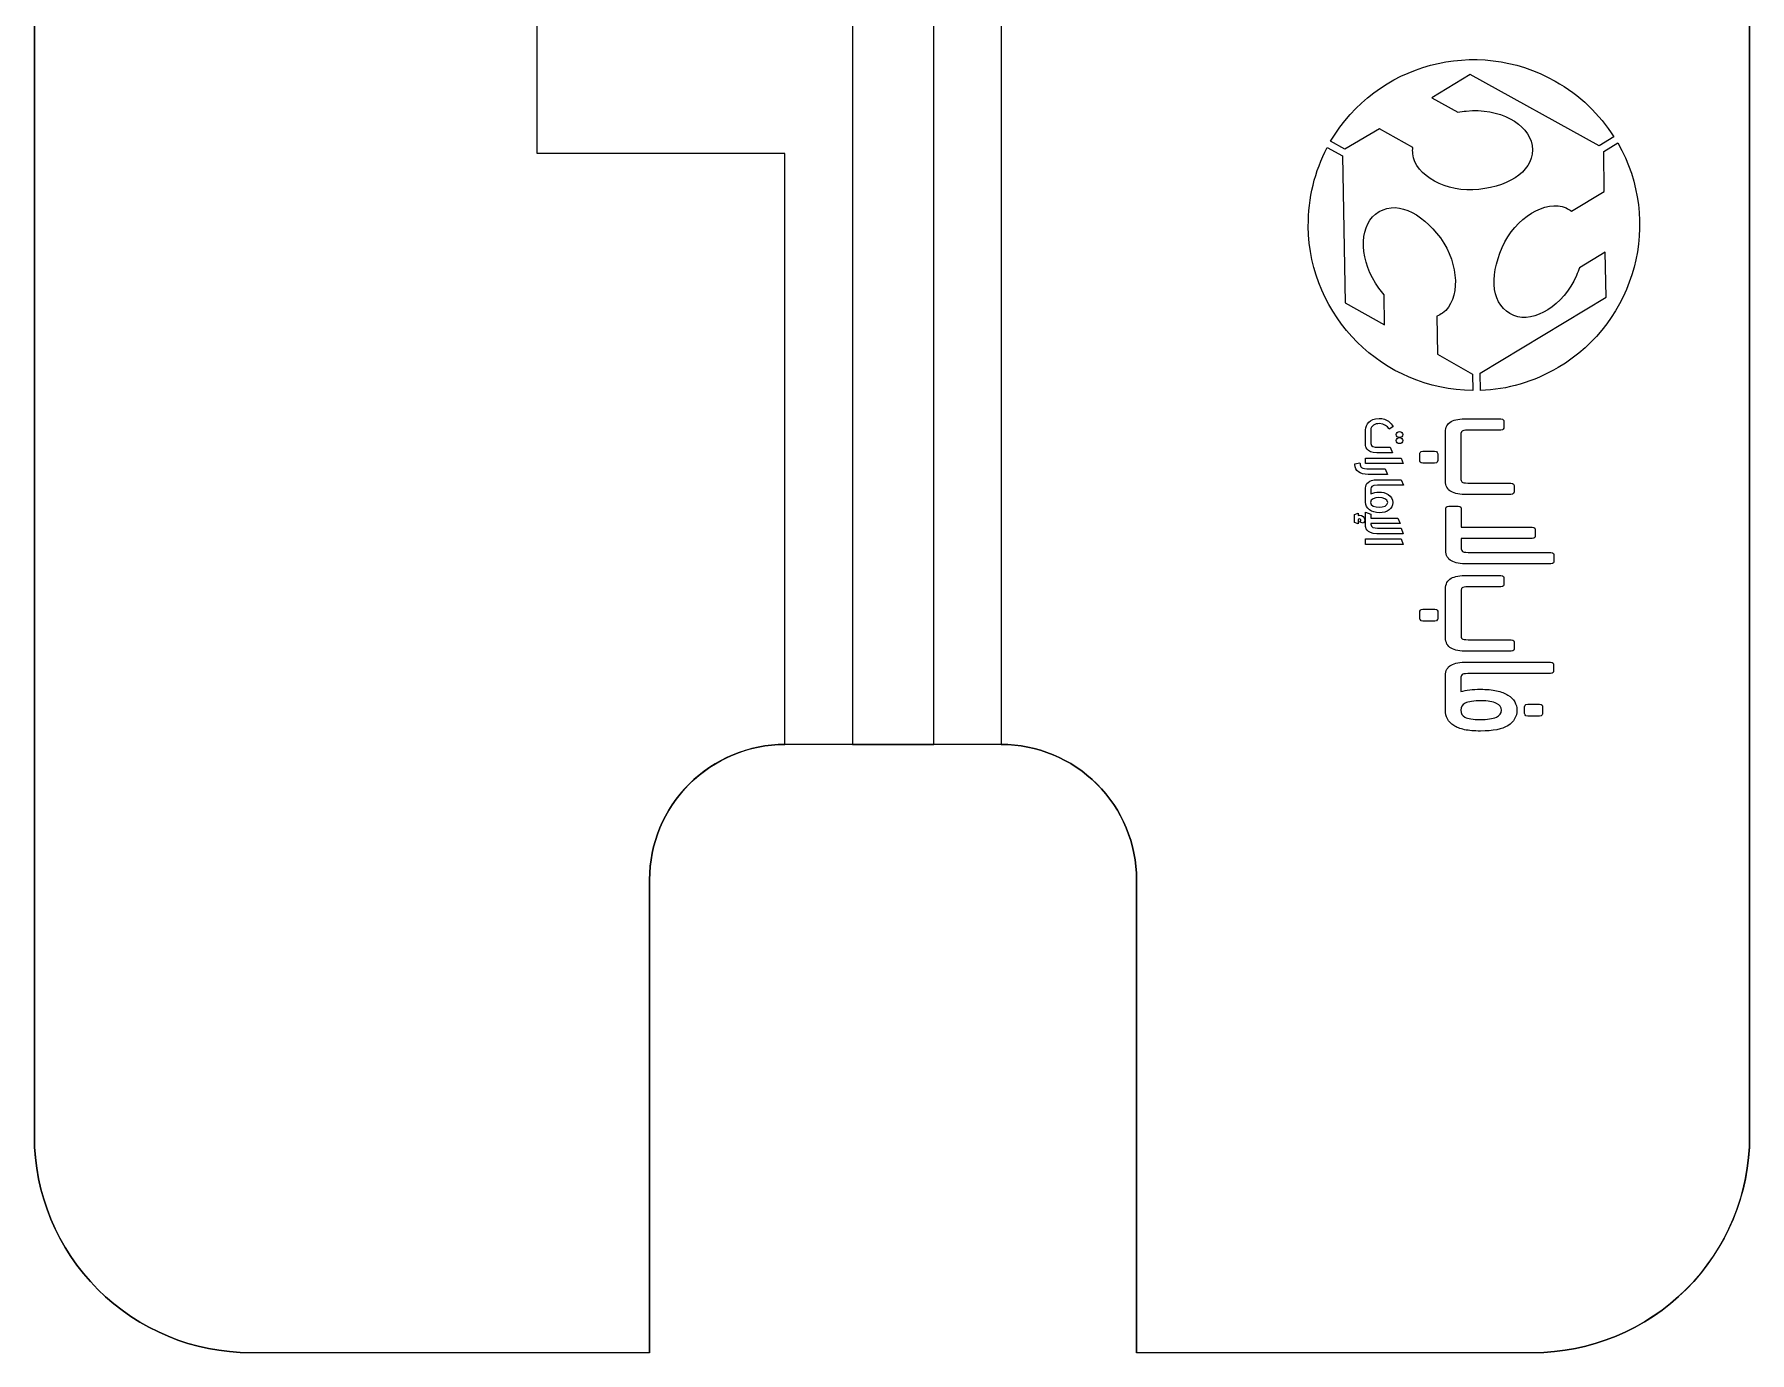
# Model space of a CAD drawing. Header units: millimetres. Extents: x -142 to 112, y -67 to 203.
# Drawn here: x 74.07 to 112.11, y 84.69 to 113.93 of the extents above; entities that cross this region are included whole.
import ezdxf

# ---------------------------------------------------------------- set-up
doc = ezdxf.new("R2010")
doc.units = ezdxf.units.MM
doc.header["$MEASUREMENT"] = 0
doc.layers.add('Layer 1', color=7, linetype='Continuous')

msp = doc.modelspace()

# ---------------------------------------------------------------- linework, layer by layer
at = {"layer": 'Layer 1', "lineweight": 9}
for points, knots in [([(107.3079, 202.2035), (107.3079, 202.2035), (78.8701, 202.2035), (78.8701, 202.2035), (78.8701, 202.2035), (77.5963, 202.2027), (76.3749, 201.6959), (75.4748, 200.7946), (75.4748, 200.7946), (74.5746, 199.8932), (74.0693, 198.6773), (74.0701, 197.4035), (74.0701, 197.4035), (74.0701, 197.4035), (74.0701, 89.4865), (74.0701, 89.4865), (74.0701, 89.4865), (74.0709, 88.2127), (74.5777, 86.9913), (75.4791, 86.0911), (75.4791, 86.0911), (76.3804, 85.191), (77.5963, 84.6857), (78.8701, 84.6865), (78.8701, 84.6865), (78.8701, 84.6865), (87.7129, 84.6865), (87.7129, 84.6865), (87.7129, 84.6865), (87.7129, 84.6865), (87.7129, 95.1789), (87.7129, 95.1789), (87.7129, 95.1789), (87.7124, 95.974), (88.0278, 96.7368), (88.5897, 97.2994), (88.5897, 97.2994), (89.1516, 97.862), (89.9177, 98.1784), (90.7129, 98.1789), (90.7129, 98.1789), (90.7129, 98.1789), (95.5129, 98.1789), (95.5129, 98.1789), (95.5129, 98.1789), (96.308, 98.1794), (97.0708, 97.864), (97.6334, 97.3021), (97.6334, 97.3021), (98.196, 96.7402), (98.5124, 95.974), (98.5129, 95.1789), (98.5129, 95.1789), (98.5129, 95.1789), (98.5129, 84.6865), (98.5129, 84.6865), (98.5129, 84.6865), (98.5129, 84.6865), (107.3079, 84.6865), (107.3079, 84.6865), (107.3079, 84.6865), (108.5818, 84.6873), (109.8031, 85.1941), (110.7033, 86.0954), (110.7033, 86.0954), (111.6035, 86.9967), (112.1087, 88.2127), (112.1079, 89.4865), (112.1079, 89.4865), (112.1079, 89.4865), (112.1079, 197.4035), (112.1079, 197.4035), (112.1079, 197.4035), (112.1071, 198.6773), (111.6003, 199.8987), (110.699, 200.7989), (110.699, 200.7989), (109.7977, 201.699), (108.5818, 202.2043), (107.3079, 202.2035)], [0, 0, 0, 0, 0.047619, 0.047619, 0.047619, 0.047619, 0.0952381, 0.0952381, 0.0952381, 0.0952381, 0.1428571, 0.1428571, 0.1428571, 0.1428571, 0.1904762, 0.1904762, 0.1904762, 0.1904762, 0.2380952, 0.2380952, 0.2380952, 0.2380952, 0.2857143, 0.2857143, 0.2857143, 0.2857143, 0.3333333, 0.3333333, 0.3333333, 0.3333333, 0.3809524, 0.3809524, 0.3809524, 0.3809524, 0.4285714, 0.4285714, 0.4285714, 0.4285714, 0.4761905, 0.4761905, 0.4761905, 0.4761905, 0.5238095, 0.5238095, 0.5238095, 0.5238095, 0.5714286, 0.5714286, 0.5714286, 0.5714286, 0.6190476, 0.6190476, 0.6190476, 0.6190476, 0.6666667, 0.6666667, 0.6666667, 0.6666667, 0.7142857, 0.7142857, 0.7142857, 0.7142857, 0.7619048, 0.7619048, 0.7619048, 0.7619048, 0.8095238, 0.8095238, 0.8095238, 0.8095238, 0.8571429, 0.8571429, 0.8571429, 0.8571429, 0.9047619, 0.9047619, 0.9047619, 0.9047619, 1, 1, 1, 1]), ([(88.1134, 141.2987), (88.1134, 141.2987), (90.2841, 143.4694), (90.2841, 143.4694), (90.2841, 143.4694), (90.2841, 143.4694), (90.2841, 144.2787), (90.2841, 144.2787), (90.2841, 144.2787), (90.2841, 144.2787), (87.3941, 144.2787), (87.3941, 144.2787), (87.3941, 144.2787), (87.3941, 144.2787), (87.3941, 143.4694), (87.3941, 143.4694), (87.3941, 143.4694), (87.3941, 143.4694), (85.2234, 141.2987), (85.2234, 141.2987), (85.2234, 141.2987), (85.2234, 141.2987), (85.2234, 111.2894), (85.2234, 111.2894), (85.2234, 111.2894), (85.2234, 111.2894), (90.7134, 111.2894), (90.7134, 111.2894), (90.7134, 111.2894), (90.7134, 111.2894), (90.7134, 98.1794), (90.7134, 98.1794), (90.7134, 98.1794), (89.9172, 98.1789), (89.1539, 97.8621), (88.5913, 97.2988), (88.5913, 97.2988), (88.0287, 96.7355), (87.7129, 95.9755), (87.7134, 95.1794), (87.7134, 95.1794), (87.7134, 95.1794), (87.7134, 84.687), (87.7134, 84.687), (87.7134, 84.687), (87.7134, 84.687), (78.8706, 84.687), (78.8706, 84.687), (78.8706, 84.687), (77.5984, 84.6862), (76.378, 85.1908), (75.4778, 86.0899), (75.4778, 86.0899), (74.5776, 86.9889), (74.0714, 88.2148), (74.0706, 89.487), (74.0706, 89.487), (74.0706, 89.487), (74.0706, 197.404), (74.0706, 197.404), (74.0706, 197.404), (74.0698, 198.6762), (74.5744, 199.8967), (75.4735, 200.7968), (75.4735, 200.7968), (76.3725, 201.697), (77.5984, 202.2032), (78.8706, 202.204), (78.8706, 202.204), (78.8706, 202.204), (107.3084, 202.204), (107.3084, 202.204), (107.3084, 202.204), (108.5806, 202.2048), (109.8011, 201.7002), (110.7013, 200.8011), (110.7013, 200.8011), (111.6014, 199.9021), (112.1076, 198.6762), (112.1084, 197.404), (112.1084, 197.404), (112.1084, 197.404), (112.1084, 89.487), (112.1084, 89.487), (112.1084, 89.487), (112.1092, 88.2148), (111.6046, 86.9943), (110.7056, 86.0942), (110.7056, 86.0942), (109.8065, 85.194), (108.5806, 84.6878), (107.3084, 84.687), (107.3084, 84.687), (107.3084, 84.687), (98.5134, 84.687), (98.5134, 84.687), (98.5134, 84.687), (98.5134, 84.687), (98.5134, 95.1794), (98.5134, 95.1794), (98.5134, 95.1794), (98.5129, 95.9755), (98.1961, 96.7389), (97.6328, 97.3015), (97.6328, 97.3015), (97.0695, 97.8641), (96.3095, 98.1799), (95.5134, 98.1794), (95.5134, 98.1794), (95.5134, 98.1794), (95.5134, 119.1068), (95.5134, 119.1068), (95.5134, 119.1068), (95.5134, 119.1068), (96.5848, 121.4794), (96.5848, 121.4794), (96.5848, 121.4794), (96.5848, 121.4794), (96.5848, 125.7143), (96.5848, 125.7143), (96.5848, 125.7143), (96.5848, 125.7143), (96.9107, 125.7143), (96.9107, 125.7143), (96.9107, 125.7143), (96.9107, 125.7143), (102.7742, 125.7145), (102.7742, 125.7145), (102.7742, 125.7145), (102.7742, 125.7145), (102.7374, 137.5542), (102.7374, 137.5542), (102.7374, 137.5542), (102.7374, 137.5542), (102.7374, 144.3012), (102.7374, 144.3012), (102.7374, 144.3012), (102.7374, 144.3012), (96.437, 144.2787), (96.437, 144.2787), (96.437, 144.2787), (96.437, 144.2787), (96.4833, 137.5524), (96.4833, 137.5524), (96.4833, 137.5524), (96.4833, 137.5524), (90.9742, 137.5145), (90.9742, 137.5145), (90.9742, 137.5145), (90.9742, 137.5145), (90.9742, 125.7145), (90.9742, 125.7145), (90.9742, 125.7145), (90.9742, 125.7145), (90.9107, 118.9673), (90.9107, 118.9673), (90.9107, 118.9673), (90.9107, 118.9673), (94.0134, 118.9673), (94.0134, 118.9673), (94.0134, 118.9673), (94.0134, 118.9673), (94.0134, 98.1794), (94.0134, 98.1794), (94.0134, 98.1794), (94.0134, 98.1794), (92.2134, 98.1794), (92.2134, 98.1794), (92.2134, 98.1794), (92.2134, 98.1794), (92.2134, 114.1794), (92.2134, 114.1794), (92.2134, 114.1794), (92.2134, 114.1794), (88.1134, 114.1794), (88.1134, 114.1794), (88.1134, 114.1794), (88.1134, 114.1794), (88.1134, 141.2987), (88.1134, 141.2987)], [0, 0, 0, 0, 0.0217391, 0.0217391, 0.0217391, 0.0217391, 0.0434783, 0.0434783, 0.0434783, 0.0434783, 0.0652174, 0.0652174, 0.0652174, 0.0652174, 0.0869565, 0.0869565, 0.0869565, 0.0869565, 0.1086957, 0.1086957, 0.1086957, 0.1086957, 0.1304348, 0.1304348, 0.1304348, 0.1304348, 0.1521739, 0.1521739, 0.1521739, 0.1521739, 0.173913, 0.173913, 0.173913, 0.173913, 0.1956522, 0.1956522, 0.1956522, 0.1956522, 0.2173913, 0.2173913, 0.2173913, 0.2173913, 0.2391304, 0.2391304, 0.2391304, 0.2391304, 0.2608696, 0.2608696, 0.2608696, 0.2608696, 0.2826087, 0.2826087, 0.2826087, 0.2826087, 0.3043478, 0.3043478, 0.3043478, 0.3043478, 0.326087, 0.326087, 0.326087, 0.326087, 0.3478261, 0.3478261, 0.3478261, 0.3478261, 0.3695652, 0.3695652, 0.3695652, 0.3695652, 0.3913043, 0.3913043, 0.3913043, 0.3913043, 0.4130435, 0.4130435, 0.4130435, 0.4130435, 0.4347826, 0.4347826, 0.4347826, 0.4347826, 0.4565217, 0.4565217, 0.4565217, 0.4565217, 0.4782609, 0.4782609, 0.4782609, 0.4782609, 0.5, 0.5, 0.5, 0.5, 0.5217391, 0.5217391, 0.5217391, 0.5217391, 0.5434783, 0.5434783, 0.5434783, 0.5434783, 0.5652174, 0.5652174, 0.5652174, 0.5652174, 0.5869565, 0.5869565, 0.5869565, 0.5869565, 0.6086957, 0.6086957, 0.6086957, 0.6086957, 0.6304348, 0.6304348, 0.6304348, 0.6304348, 0.6521739, 0.6521739, 0.6521739, 0.6521739, 0.673913, 0.673913, 0.673913, 0.673913, 0.6956522, 0.6956522, 0.6956522, 0.6956522, 0.7173913, 0.7173913, 0.7173913, 0.7173913, 0.7391304, 0.7391304, 0.7391304, 0.7391304, 0.7608696, 0.7608696, 0.7608696, 0.7608696, 0.7826087, 0.7826087, 0.7826087, 0.7826087, 0.8043478, 0.8043478, 0.8043478, 0.8043478, 0.826087, 0.826087, 0.826087, 0.826087, 0.8478261, 0.8478261, 0.8478261, 0.8478261, 0.8695652, 0.8695652, 0.8695652, 0.8695652, 0.8913043, 0.8913043, 0.8913043, 0.8913043, 0.9130435, 0.9130435, 0.9130435, 0.9130435, 0.9347826, 0.9347826, 0.9347826, 0.9347826, 0.9565217, 0.9565217, 0.9565217, 0.9565217, 1, 1, 1, 1]), ([(102.8148, 111.5608), (102.8148, 111.5608), (103.1338, 111.3836), (103.1338, 111.3836), (103.1338, 111.3836), (103.1338, 111.3836), (103.9011, 111.8354), (103.9011, 111.8354), (103.9011, 111.8354), (103.9011, 111.8354), (104.6395, 111.4253), (104.6395, 111.4253), (104.6395, 111.4253), (104.6336, 111.3788), (104.633, 111.3311), (104.6383, 111.2825), (104.6383, 111.2825), (104.6908, 110.798), (105.3838, 110.4133), (106.1039, 110.4914), (106.1039, 110.4914), (106.824, 110.5695), (107.3604, 110.9354), (107.2823, 111.4701), (107.2823, 111.4701), (107.2119, 111.9524), (106.5447, 112.3083), (105.8245, 112.2302), (105.8245, 112.2302), (105.7605, 112.2233), (105.698, 112.2138), (105.6374, 112.2022), (105.6374, 112.2022), (105.6374, 112.2022), (105.0581, 112.5239), (105.0581, 112.5239), (105.0581, 112.5239), (105.0581, 112.5239), (105.9136, 113.0414), (105.9136, 113.0414), (105.9136, 113.0414), (105.9136, 113.0414), (108.7683, 111.4559), (108.7683, 111.4559), (108.7683, 111.4559), (108.7683, 111.4559), (109.096, 111.6578), (109.096, 111.6578), (109.096, 111.6578), (108.7816, 112.1564), (108.3426, 112.5866), (107.7932, 112.8967), (107.7932, 112.8967), (106.0435, 113.8841), (103.8302, 113.2844), (102.8148, 111.5608)], [0, 0, 0, 0, 0.0666667, 0.0666667, 0.0666667, 0.0666667, 0.1333333, 0.1333333, 0.1333333, 0.1333333, 0.2, 0.2, 0.2, 0.2, 0.2666667, 0.2666667, 0.2666667, 0.2666667, 0.3333333, 0.3333333, 0.3333333, 0.3333333, 0.4, 0.4, 0.4, 0.4, 0.4666667, 0.4666667, 0.4666667, 0.4666667, 0.5333333, 0.5333333, 0.5333333, 0.5333333, 0.6, 0.6, 0.6, 0.6, 0.6666667, 0.6666667, 0.6666667, 0.6666667, 0.7333333, 0.7333333, 0.7333333, 0.7333333, 0.8, 0.8, 0.8, 0.8, 0.8666667, 0.8666667, 0.8666667, 0.8666667, 1, 1, 1, 1]), ([(109.1873, 111.5229), (109.1873, 111.5229), (108.8747, 111.3346), (108.8747, 111.3346), (108.8747, 111.3346), (108.8747, 111.3346), (108.8839, 110.4442), (108.8839, 110.4442), (108.8839, 110.4442), (108.8839, 110.4442), (108.1603, 110.0085), (108.1603, 110.0085), (108.1603, 110.0085), (108.1229, 110.0368), (108.0819, 110.061), (108.0371, 110.0807), (108.0371, 110.0807), (107.5909, 110.2767), (106.912, 109.8677), (106.6208, 109.2044), (106.6208, 109.2044), (106.3296, 108.5412), (106.3794, 107.8939), (106.8819, 107.695), (106.8819, 107.695), (107.3351, 107.5157), (107.9762, 107.9167), (108.2675, 108.5799), (108.2675, 108.5799), (108.2934, 108.639), (108.3163, 108.6978), (108.3364, 108.7562), (108.3364, 108.7562), (108.3364, 108.7562), (108.9041, 109.098), (108.9041, 109.098), (108.9041, 109.098), (108.9041, 109.098), (108.9263, 108.0984), (108.9263, 108.0984), (108.9263, 108.0984), (108.9263, 108.0984), (106.1289, 106.4138), (106.1289, 106.4138), (106.1289, 106.4138), (106.1289, 106.4138), (106.1406, 106.0291), (106.1406, 106.0291), (106.1406, 106.0291), (106.7296, 106.0532), (107.3213, 106.2193), (107.8639, 106.5411), (107.8639, 106.5411), (109.5921, 107.5657), (110.1754, 109.7834), (109.1873, 111.5229)], [0, 0, 0, 0, 0.0666667, 0.0666667, 0.0666667, 0.0666667, 0.1333333, 0.1333333, 0.1333333, 0.1333333, 0.2, 0.2, 0.2, 0.2, 0.2666667, 0.2666667, 0.2666667, 0.2666667, 0.3333333, 0.3333333, 0.3333333, 0.3333333, 0.4, 0.4, 0.4, 0.4, 0.4666667, 0.4666667, 0.4666667, 0.4666667, 0.5333333, 0.5333333, 0.5333333, 0.5333333, 0.6, 0.6, 0.6, 0.6, 0.6666667, 0.6666667, 0.6666667, 0.6666667, 0.7333333, 0.7333333, 0.7333333, 0.7333333, 0.8, 0.8, 0.8, 0.8, 0.8666667, 0.8666667, 0.8666667, 0.8666667, 1, 1, 1, 1]), ([(105.9711, 106.032), (105.9711, 106.032), (105.9646, 106.3969), (105.9646, 106.3969), (105.9646, 106.3969), (105.9646, 106.3969), (105.1893, 106.8347), (105.1893, 106.8347), (105.1893, 106.8347), (105.1893, 106.8347), (105.1745, 107.6792), (105.1745, 107.6792), (105.1745, 107.6792), (105.2176, 107.6974), (105.2592, 107.7208), (105.2986, 107.7497), (105.2986, 107.7497), (105.6917, 108.0379), (105.6775, 108.8303), (105.2492, 109.4145), (105.2492, 109.4145), (104.8209, 109.9986), (104.2356, 110.2796), (103.8119, 109.9442), (103.8119, 109.9442), (103.4298, 109.6417), (103.4559, 108.8859), (103.8842, 108.3017), (103.8842, 108.3017), (103.9223, 108.2498), (103.9617, 108.2004), (104.0022, 108.1538), (104.0022, 108.1538), (104.0022, 108.1538), (104.0139, 107.4913), (104.0139, 107.4913), (104.0139, 107.4913), (104.0139, 107.4913), (103.1375, 107.9725), (103.1375, 107.9725), (103.1375, 107.9725), (103.1375, 107.9725), (103.0799, 111.2375), (103.0799, 111.2375), (103.0799, 111.2375), (103.0799, 111.2375), (102.741, 111.42), (102.741, 111.42), (102.741, 111.42), (102.4669, 110.8981), (102.3145, 110.3027), (102.3213, 109.6719), (102.3213, 109.6719), (102.343, 107.6629), (103.9706, 106.0476), (105.9711, 106.032)], [0, 0, 0, 0, 0.0666667, 0.0666667, 0.0666667, 0.0666667, 0.1333333, 0.1333333, 0.1333333, 0.1333333, 0.2, 0.2, 0.2, 0.2, 0.2666667, 0.2666667, 0.2666667, 0.2666667, 0.3333333, 0.3333333, 0.3333333, 0.3333333, 0.4, 0.4, 0.4, 0.4, 0.4666667, 0.4666667, 0.4666667, 0.4666667, 0.5333333, 0.5333333, 0.5333333, 0.5333333, 0.6, 0.6, 0.6, 0.6, 0.6666667, 0.6666667, 0.6666667, 0.6666667, 0.7333333, 0.7333333, 0.7333333, 0.7333333, 0.8, 0.8, 0.8, 0.8, 0.8666667, 0.8666667, 0.8666667, 0.8666667, 1, 1, 1, 1]), ([(104.1382, 104.7722), (104.1382, 104.7722), (103.855, 104.7722), (103.855, 104.7722), (103.855, 104.7722), (103.7873, 104.7722), (103.7066, 104.7869), (103.7066, 104.8569), (103.7066, 104.8569), (103.7066, 104.8569), (103.7066, 105.1554), (103.7066, 105.1554), (103.7066, 105.1554), (103.7066, 105.2446), (103.8025, 105.2979), (103.8951, 105.2979), (103.8951, 105.2979), (104.0087, 105.2979), (104.0764, 105.2294), (104.1066, 105.1886), (104.1066, 105.1886), (104.1066, 105.1886), (104.1163, 105.1755), (104.1163, 105.1755), (104.1163, 105.1755), (104.1163, 105.1755), (104.199, 105.2241), (104.199, 105.2241), (104.199, 105.2241), (104.199, 105.2241), (104.1921, 105.239), (104.1921, 105.239), (104.1921, 105.239), (104.162, 105.3036), (104.0654, 105.4131), (103.8939, 105.4131), (103.8939, 105.4131), (103.7763, 105.4131), (103.7051, 105.3678), (103.6661, 105.3299), (103.6661, 105.3299), (103.618, 105.283), (103.5904, 105.2194), (103.5904, 105.1554), (103.5904, 105.1554), (103.5904, 105.1554), (103.5904, 104.8248), (103.5904, 104.8248), (103.5904, 104.8248), (103.5904, 104.7955), (103.6026, 104.6495), (103.8429, 104.6495), (103.8429, 104.6495), (103.8429, 104.6495), (104.1864, 104.6495), (104.1864, 104.6495), (104.1864, 104.6495), (104.1864, 104.6495), (104.1382, 104.7722), (104.1382, 104.7722)], [0, 0, 0, 0, 0.0625, 0.0625, 0.0625, 0.0625, 0.125, 0.125, 0.125, 0.125, 0.1875, 0.1875, 0.1875, 0.1875, 0.25, 0.25, 0.25, 0.25, 0.3125, 0.3125, 0.3125, 0.3125, 0.375, 0.375, 0.375, 0.375, 0.4375, 0.4375, 0.4375, 0.4375, 0.5, 0.5, 0.5, 0.5, 0.5625, 0.5625, 0.5625, 0.5625, 0.625, 0.625, 0.625, 0.625, 0.6875, 0.6875, 0.6875, 0.6875, 0.75, 0.75, 0.75, 0.75, 0.8125, 0.8125, 0.8125, 0.8125, 0.875, 0.875, 0.875, 0.875, 1, 1, 1, 1]), ([(106.883, 103.7793), (106.883, 103.7793), (106.883, 103.9236), (106.883, 103.9236), (106.883, 103.9236), (106.883, 103.9328), (106.8797, 103.979), (106.8145, 103.979), (106.8145, 103.979), (106.8145, 103.979), (105.8615, 103.979), (105.8615, 103.979), (105.8615, 103.979), (105.7812, 103.979), (105.7466, 103.9904), (105.7316, 103.9999), (105.7316, 103.9999), (105.7316, 103.9999), (105.7316, 103.9999), (105.7316, 103.9999), (105.7316, 103.9999), (105.7206, 104.0068), (105.706, 104.0203), (105.706, 104.0566), (105.706, 104.0566), (105.706, 104.0566), (105.706, 105.0758), (105.706, 105.0758), (105.706, 105.0758), (105.706, 105.1101), (105.7206, 105.1233), (105.7316, 105.1303), (105.7316, 105.1303), (105.7465, 105.1398), (105.7812, 105.1511), (105.8615, 105.1511), (105.8615, 105.1511), (105.8615, 105.1511), (106.5869, 105.1511), (106.5869, 105.1511), (106.5869, 105.1511), (106.6521, 105.1511), (106.6554, 105.1973), (106.6554, 105.2066), (106.6554, 105.2066), (106.6554, 105.2066), (106.6554, 105.3509), (106.6554, 105.3509), (106.6554, 105.3509), (106.6554, 105.3602), (106.6521, 105.4063), (106.5869, 105.4063), (106.5869, 105.4063), (106.5869, 105.4063), (105.8437, 105.4063), (105.8437, 105.4063), (105.8437, 105.4063), (105.6824, 105.4063), (105.5661, 105.385), (105.488, 105.3413), (105.488, 105.3413), (105.4049, 105.2946), (105.3628, 105.2167), (105.3628, 105.1096), (105.3628, 105.1096), (105.3628, 105.1096), (105.3628, 104.025), (105.3628, 104.025), (105.3628, 104.025), (105.3628, 103.915), (105.4049, 103.8355), (105.488, 103.7889), (105.488, 103.7889), (105.5661, 103.7451), (105.6824, 103.7238), (105.8437, 103.7238), (105.8437, 103.7238), (105.8437, 103.7238), (106.8145, 103.7238), (106.8145, 103.7238), (106.8145, 103.7238), (106.8797, 103.7238), (106.883, 103.77), (106.883, 103.7793)], [0, 0, 0, 0, 0.0454545, 0.0454545, 0.0454545, 0.0454545, 0.0909091, 0.0909091, 0.0909091, 0.0909091, 0.1363636, 0.1363636, 0.1363636, 0.1363636, 0.1818182, 0.1818182, 0.1818182, 0.1818182, 0.2272727, 0.2272727, 0.2272727, 0.2272727, 0.2727273, 0.2727273, 0.2727273, 0.2727273, 0.3181818, 0.3181818, 0.3181818, 0.3181818, 0.3636364, 0.3636364, 0.3636364, 0.3636364, 0.4090909, 0.4090909, 0.4090909, 0.4090909, 0.4545455, 0.4545455, 0.4545455, 0.4545455, 0.5, 0.5, 0.5, 0.5, 0.5454545, 0.5454545, 0.5454545, 0.5454545, 0.5909091, 0.5909091, 0.5909091, 0.5909091, 0.6363636, 0.6363636, 0.6363636, 0.6363636, 0.6818182, 0.6818182, 0.6818182, 0.6818182, 0.7272727, 0.7272727, 0.7272727, 0.7272727, 0.7727273, 0.7727273, 0.7727273, 0.7727273, 0.8181818, 0.8181818, 0.8181818, 0.8181818, 0.8636364, 0.8636364, 0.8636364, 0.8636364, 0.9090909, 0.9090909, 0.9090909, 0.9090909, 1, 1, 1, 1]), ([(104.2695, 105.0538), (104.2695, 105.0538), (104.2695, 105.0527), (104.2695, 105.0527), (104.2695, 105.0527), (104.2695, 105.015), (104.3011, 104.9876), (104.3447, 104.9876), (104.3447, 104.9876), (104.3868, 104.9876), (104.4186, 105.0156), (104.4186, 105.0527), (104.4186, 105.0527), (104.4186, 105.0892), (104.3854, 105.1189), (104.3447, 105.1189), (104.3447, 105.1189), (104.3025, 105.1189), (104.2695, 105.0903), (104.2695, 105.0538)], [0, 0, 0, 0, 0.1666667, 0.1666667, 0.1666667, 0.1666667, 0.3333333, 0.3333333, 0.3333333, 0.3333333, 0.5, 0.5, 0.5, 0.5, 0.6666667, 0.6666667, 0.6666667, 0.6666667, 1, 1, 1, 1]), ([(104.2695, 104.9211), (104.2695, 104.9211), (104.2695, 104.92), (104.2695, 104.92), (104.2695, 104.92), (104.2695, 104.8817), (104.3011, 104.8538), (104.3447, 104.8538), (104.3447, 104.8538), (104.3868, 104.8538), (104.4186, 104.8818), (104.4186, 104.9189), (104.4186, 104.9189), (104.4186, 104.956), (104.3854, 104.9862), (104.3447, 104.9862), (104.3447, 104.9862), (104.3025, 104.9862), (104.2695, 104.9576), (104.2695, 104.9211)], [0, 0, 0, 0, 0.1666667, 0.1666667, 0.1666667, 0.1666667, 0.3333333, 0.3333333, 0.3333333, 0.3333333, 0.5, 0.5, 0.5, 0.5, 0.6666667, 0.6666667, 0.6666667, 0.6666667, 1, 1, 1, 1]), ([(105.1911, 104.4733), (105.1911, 104.4733), (105.1911, 104.6266), (105.1911, 104.6266), (105.1911, 104.6266), (105.1911, 104.6359), (105.1878, 104.6821), (105.1227, 104.6821), (105.1227, 104.6821), (105.1227, 104.6821), (104.8631, 104.6821), (104.8631, 104.6821), (104.8631, 104.6821), (104.7979, 104.6821), (104.7946, 104.6359), (104.7946, 104.6266), (104.7946, 104.6266), (104.7946, 104.6266), (104.7946, 104.4733), (104.7946, 104.4733), (104.7946, 104.4733), (104.7946, 104.464), (104.7979, 104.4178), (104.8631, 104.4178), (104.8631, 104.4178), (104.8631, 104.4178), (105.1227, 104.4178), (105.1227, 104.4178), (105.1227, 104.4178), (105.1878, 104.4178), (105.1911, 104.464), (105.1911, 104.4733)], [0, 0, 0, 0, 0.1111111, 0.1111111, 0.1111111, 0.1111111, 0.2222222, 0.2222222, 0.2222222, 0.2222222, 0.3333333, 0.3333333, 0.3333333, 0.3333333, 0.4444444, 0.4444444, 0.4444444, 0.4444444, 0.5555556, 0.5555556, 0.5555556, 0.5555556, 0.6666667, 0.6666667, 0.6666667, 0.6666667, 0.7777778, 0.7777778, 0.7777778, 0.7777778, 1, 1, 1, 1]), ([(104.0263, 104.2922), (104.0263, 104.2922), (103.6832, 104.2922), (103.6832, 104.2922), (103.6832, 104.2922), (103.4807, 104.2868), (103.475, 104.3413), (103.4684, 104.4044), (103.4684, 104.4044), (103.4684, 104.4044), (103.4664, 104.423), (103.4664, 104.423), (103.4664, 104.423), (103.4664, 104.423), (103.3541, 104.4075), (103.3541, 104.4075), (103.3541, 104.4075), (103.3541, 104.4075), (103.3547, 104.3913), (103.3547, 104.3913), (103.3547, 104.3913), (103.3597, 104.2427), (103.4554, 104.1705), (103.6473, 104.1705), (103.6473, 104.1705), (103.6473, 104.1705), (104.0763, 104.1705), (104.0763, 104.1705), (104.0763, 104.1705), (104.0763, 104.1705), (104.0263, 104.2922), (104.0263, 104.2922)], [0, 0, 0, 0, 0.1111111, 0.1111111, 0.1111111, 0.1111111, 0.2222222, 0.2222222, 0.2222222, 0.2222222, 0.3333333, 0.3333333, 0.3333333, 0.3333333, 0.4444444, 0.4444444, 0.4444444, 0.4444444, 0.5555556, 0.5555556, 0.5555556, 0.5555556, 0.6666667, 0.6666667, 0.6666667, 0.6666667, 0.7777778, 0.7777778, 0.7777778, 0.7777778, 1, 1, 1, 1]), ([(104.3774, 104.5319), (104.3774, 104.5319), (103.5904, 104.5319), (103.5904, 104.5319), (103.5904, 104.5319), (103.5904, 104.5319), (103.5904, 104.4091), (103.5904, 104.4091), (103.5904, 104.4091), (103.5904, 104.4091), (104.4273, 104.4091), (104.4273, 104.4091), (104.4273, 104.4091), (104.4273, 104.4091), (104.3774, 104.5319), (104.3774, 104.5319)], [0, 0, 0, 0, 0.2, 0.2, 0.2, 0.2, 0.4, 0.4, 0.4, 0.4, 0.6, 0.6, 0.6, 0.6, 1, 1, 1, 1]), ([(104.1926, 103.5461), (104.1899, 103.7061), (104.0346, 103.7789), (103.8915, 103.7789), (103.8915, 103.7789), (103.825, 103.7789), (103.7599, 103.7635), (103.7078, 103.736), (103.7078, 103.736), (103.7078, 103.736), (103.7078, 103.8109), (103.7078, 103.8109), (103.7078, 103.8109), (103.7078, 103.8109), (103.7078, 103.8519), (103.7078, 103.8519), (103.7078, 103.8519), (103.7078, 103.8855), (103.7232, 103.9301), (103.8563, 103.9301), (103.8563, 103.9301), (103.8563, 103.9301), (104.4286, 103.9301), (104.4286, 103.9301), (104.4286, 103.9301), (104.4286, 103.9301), (104.3787, 104.0529), (104.3787, 104.0529), (104.3787, 104.0529), (104.3787, 104.0529), (103.8441, 104.0529), (103.8441, 104.0529), (103.8441, 104.0529), (103.6577, 104.0529), (103.5916, 103.9555), (103.5916, 103.8722), (103.5916, 103.8722), (103.5916, 103.8722), (103.5916, 103.8151), (103.5916, 103.8151), (103.5916, 103.8151), (103.5916, 103.8151), (103.5916, 103.8026), (103.5916, 103.8026), (103.5916, 103.8026), (103.5916, 103.8026), (103.5916, 103.5512), (103.5916, 103.5512), (103.5916, 103.5512), (103.5916, 103.4146), (103.7169, 103.3192), (103.8964, 103.3192), (103.8964, 103.3192), (104.0735, 103.3192), (104.1926, 103.4102), (104.1926, 103.5461)], [0, 0, 0, 0, 0.0666667, 0.0666667, 0.0666667, 0.0666667, 0.1333333, 0.1333333, 0.1333333, 0.1333333, 0.2, 0.2, 0.2, 0.2, 0.2666667, 0.2666667, 0.2666667, 0.2666667, 0.3333333, 0.3333333, 0.3333333, 0.3333333, 0.4, 0.4, 0.4, 0.4, 0.4666667, 0.4666667, 0.4666667, 0.4666667, 0.5333333, 0.5333333, 0.5333333, 0.5333333, 0.6, 0.6, 0.6, 0.6, 0.6666667, 0.6666667, 0.6666667, 0.6666667, 0.7333333, 0.7333333, 0.7333333, 0.7333333, 0.8, 0.8, 0.8, 0.8, 0.8666667, 0.8666667, 0.8666667, 0.8666667, 1, 1, 1, 1]), ([(103.7005, 103.549), (103.7005, 103.549), (103.7005, 103.549), (103.7005, 103.549), (103.7005, 103.549), (103.7005, 103.549), (103.7005, 103.5501), (103.7005, 103.5501), (103.7005, 103.5501), (103.7005, 103.6212), (103.7948, 103.6583), (103.8879, 103.6583), (103.8879, 103.6583), (103.9846, 103.6583), (104.0825, 103.6204), (104.0825, 103.548), (104.0825, 103.548), (104.0825, 103.4751), (103.9847, 103.4419), (103.8939, 103.4419), (103.8939, 103.4419), (103.8008, 103.4419), (103.7005, 103.4754), (103.7005, 103.549)], [0, 0, 0, 0, 0.1428571, 0.1428571, 0.1428571, 0.1428571, 0.2857143, 0.2857143, 0.2857143, 0.2857143, 0.4285714, 0.4285714, 0.4285714, 0.4285714, 0.5714286, 0.5714286, 0.5714286, 0.5714286, 0.7142857, 0.7142857, 0.7142857, 0.7142857, 1, 1, 1, 1]), ([(107.7674, 102.2409), (107.7674, 102.2409), (107.7674, 102.3853), (107.7674, 102.3853), (107.7674, 102.3853), (107.7674, 102.3945), (107.7641, 102.4407), (107.6989, 102.4407), (107.6989, 102.4407), (107.6989, 102.4407), (105.8692, 102.4407), (105.8692, 102.4407), (105.8692, 102.4407), (105.7889, 102.4407), (105.7542, 102.452), (105.7393, 102.4615), (105.7393, 102.4615), (105.7283, 102.4685), (105.7136, 102.4817), (105.7136, 102.516), (105.7136, 102.516), (105.7136, 102.516), (105.7136, 102.7469), (105.7136, 102.7469), (105.7136, 102.7469), (105.7136, 102.7469), (107.2845, 102.7469), (107.2845, 102.7469), (107.2845, 102.7469), (107.3496, 102.7469), (107.3529, 102.7931), (107.3529, 102.8024), (107.3529, 102.8024), (107.3529, 102.8024), (107.3529, 102.9467), (107.3529, 102.9467), (107.3529, 102.9467), (107.3529, 102.956), (107.3496, 103.0021), (107.2845, 103.0021), (107.2845, 103.0021), (107.2845, 103.0021), (105.7136, 103.0021), (105.7136, 103.0021), (105.7136, 103.0021), (105.7136, 103.0021), (105.7136, 103.4134), (105.7136, 103.4134), (105.7136, 103.4134), (105.7136, 103.4227), (105.7103, 103.4689), (105.6452, 103.4689), (105.6452, 103.4689), (105.6452, 103.4689), (105.4389, 103.4689), (105.4389, 103.4689), (105.4389, 103.4689), (105.3738, 103.4689), (105.3705, 103.4227), (105.3705, 103.4134), (105.3705, 103.4134), (105.3705, 103.4134), (105.3705, 102.4822), (105.3705, 102.4822), (105.3705, 102.4822), (105.3705, 102.3751), (105.4126, 102.2972), (105.4957, 102.2506), (105.4957, 102.2506), (105.5737, 102.2068), (105.6901, 102.1855), (105.8514, 102.1855), (105.8514, 102.1855), (105.8514, 102.1855), (107.6989, 102.1855), (107.6989, 102.1855), (107.6989, 102.1855), (107.7641, 102.1855), (107.7674, 102.2317), (107.7674, 102.2409)], [0, 0, 0, 0, 0.047619, 0.047619, 0.047619, 0.047619, 0.0952381, 0.0952381, 0.0952381, 0.0952381, 0.1428571, 0.1428571, 0.1428571, 0.1428571, 0.1904762, 0.1904762, 0.1904762, 0.1904762, 0.2380952, 0.2380952, 0.2380952, 0.2380952, 0.2857143, 0.2857143, 0.2857143, 0.2857143, 0.3333333, 0.3333333, 0.3333333, 0.3333333, 0.3809524, 0.3809524, 0.3809524, 0.3809524, 0.4285714, 0.4285714, 0.4285714, 0.4285714, 0.4761905, 0.4761905, 0.4761905, 0.4761905, 0.5238095, 0.5238095, 0.5238095, 0.5238095, 0.5714286, 0.5714286, 0.5714286, 0.5714286, 0.6190476, 0.6190476, 0.6190476, 0.6190476, 0.6666667, 0.6666667, 0.6666667, 0.6666667, 0.7142857, 0.7142857, 0.7142857, 0.7142857, 0.7619048, 0.7619048, 0.7619048, 0.7619048, 0.8095238, 0.8095238, 0.8095238, 0.8095238, 0.8571429, 0.8571429, 0.8571429, 0.8571429, 0.9047619, 0.9047619, 0.9047619, 0.9047619, 1, 1, 1, 1]), ([(103.456, 103.1824), (103.4611, 103.1824), (103.4866, 103.1814), (103.4866, 103.1619), (103.4866, 103.1619), (103.4866, 103.1525), (103.4834, 103.1427), (103.4778, 103.135), (103.4778, 103.135), (103.4778, 103.135), (103.4627, 103.114), (103.4627, 103.114), (103.4627, 103.114), (103.4627, 103.114), (103.5459, 103.0909), (103.5459, 103.0909), (103.5459, 103.0909), (103.5459, 103.0909), (103.5532, 103.101), (103.5532, 103.101), (103.5532, 103.101), (103.5643, 103.1164), (103.5712, 103.1397), (103.5712, 103.1619), (103.5712, 103.1619), (103.5712, 103.2229), (103.5233, 103.2655), (103.4548, 103.2655), (103.4548, 103.2655), (103.4478, 103.2655), (103.4389, 103.2639), (103.4303, 103.2615), (103.4303, 103.2615), (103.4303, 103.2615), (103.4303, 103.3085), (103.4303, 103.3085), (103.4303, 103.3085), (103.4303, 103.3085), (103.3444, 103.2772), (103.3444, 103.2772), (103.3444, 103.2772), (103.3444, 103.2772), (103.3444, 103.1062), (103.3444, 103.1062), (103.3444, 103.1062), (103.3444, 103.1062), (103.4303, 103.0767), (103.4303, 103.0767), (103.4303, 103.0767), (103.4303, 103.0767), (103.4303, 103.1619), (103.4303, 103.1619), (103.4303, 103.1619), (103.4303, 103.1743), (103.4404, 103.1824), (103.456, 103.1824)], [0, 0, 0, 0, 0.0666667, 0.0666667, 0.0666667, 0.0666667, 0.1333333, 0.1333333, 0.1333333, 0.1333333, 0.2, 0.2, 0.2, 0.2, 0.2666667, 0.2666667, 0.2666667, 0.2666667, 0.3333333, 0.3333333, 0.3333333, 0.3333333, 0.4, 0.4, 0.4, 0.4, 0.4666667, 0.4666667, 0.4666667, 0.4666667, 0.5333333, 0.5333333, 0.5333333, 0.5333333, 0.6, 0.6, 0.6, 0.6, 0.6666667, 0.6666667, 0.6666667, 0.6666667, 0.7333333, 0.7333333, 0.7333333, 0.7333333, 0.8, 0.8, 0.8, 0.8, 0.8666667, 0.8666667, 0.8666667, 0.8666667, 1, 1, 1, 1]), ([(104.3769, 102.9777), (104.3769, 102.9777), (103.8545, 102.9777), (103.8545, 102.9777), (103.8545, 102.9777), (103.7868, 102.9777), (103.706, 102.9924), (103.706, 103.0624), (103.706, 103.0624), (103.706, 103.0624), (103.706, 103.0818), (103.706, 103.0818), (103.706, 103.0818), (103.706, 103.0818), (104.3603, 103.0818), (104.3603, 103.0818), (104.3603, 103.0818), (104.3603, 103.0818), (104.3099, 103.2013), (104.3099, 103.2013), (104.3099, 103.2013), (104.3099, 103.2013), (103.706, 103.2013), (103.706, 103.2013), (103.706, 103.2013), (103.706, 103.2013), (103.706, 103.2844), (103.706, 103.2844), (103.706, 103.2844), (103.706, 103.2844), (103.5898, 103.3294), (103.5898, 103.3294), (103.5898, 103.3294), (103.5898, 103.3294), (103.5898, 103.0303), (103.5898, 103.0303), (103.5898, 103.0303), (103.5898, 103.001), (103.602, 102.855), (103.8423, 102.855), (103.8423, 102.855), (103.8423, 102.855), (104.4268, 102.855), (104.4268, 102.855), (104.4268, 102.855), (104.4268, 102.855), (104.3769, 102.9777), (104.3769, 102.9777)], [0, 0, 0, 0, 0.0769231, 0.0769231, 0.0769231, 0.0769231, 0.1538462, 0.1538462, 0.1538462, 0.1538462, 0.2307692, 0.2307692, 0.2307692, 0.2307692, 0.3076923, 0.3076923, 0.3076923, 0.3076923, 0.3846154, 0.3846154, 0.3846154, 0.3846154, 0.4615385, 0.4615385, 0.4615385, 0.4615385, 0.5384615, 0.5384615, 0.5384615, 0.5384615, 0.6153846, 0.6153846, 0.6153846, 0.6153846, 0.6923077, 0.6923077, 0.6923077, 0.6923077, 0.7692308, 0.7692308, 0.7692308, 0.7692308, 0.8461538, 0.8461538, 0.8461538, 0.8461538, 1, 1, 1, 1]), ([(104.3774, 102.7374), (104.3774, 102.7374), (103.5904, 102.7374), (103.5904, 102.7374), (103.5904, 102.7374), (103.5904, 102.7374), (103.5904, 102.6147), (103.5904, 102.6147), (103.5904, 102.6147), (103.5904, 102.6147), (104.4273, 102.6147), (104.4273, 102.6147), (104.4273, 102.6147), (104.4273, 102.6147), (104.3774, 102.7374), (104.3774, 102.7374)], [0, 0, 0, 0, 0.2, 0.2, 0.2, 0.2, 0.4, 0.4, 0.4, 0.4, 0.6, 0.6, 0.6, 0.6, 1, 1, 1, 1]), ([(106.8852, 100.3025), (106.8852, 100.3025), (106.8852, 100.4468), (106.8852, 100.4468), (106.8852, 100.4468), (106.8852, 100.4561), (106.8819, 100.5023), (106.8167, 100.5023), (106.8167, 100.5023), (106.8167, 100.5023), (105.8637, 100.5023), (105.8637, 100.5023), (105.8637, 100.5023), (105.7834, 100.5023), (105.7487, 100.5136), (105.7338, 100.5231), (105.7338, 100.5231), (105.7338, 100.5231), (105.7338, 100.5231), (105.7338, 100.5231), (105.7338, 100.5231), (105.7228, 100.5301), (105.7082, 100.5435), (105.7082, 100.5799), (105.7082, 100.5799), (105.7082, 100.5799), (105.7082, 101.5991), (105.7082, 101.5991), (105.7082, 101.5991), (105.7082, 101.6334), (105.7228, 101.6466), (105.7338, 101.6536), (105.7338, 101.6536), (105.7487, 101.6631), (105.7834, 101.6744), (105.8637, 101.6744), (105.8637, 101.6744), (105.8637, 101.6744), (106.5891, 101.6744), (106.5891, 101.6744), (106.5891, 101.6744), (106.6543, 101.6744), (106.6576, 101.7206), (106.6576, 101.7298), (106.6576, 101.7298), (106.6576, 101.7298), (106.6576, 101.8741), (106.6576, 101.8741), (106.6576, 101.8741), (106.6576, 101.8834), (106.6543, 101.9296), (106.5891, 101.9296), (106.5891, 101.9296), (106.5891, 101.9296), (105.8459, 101.9296), (105.8459, 101.9296), (105.8459, 101.9296), (105.6846, 101.9296), (105.5683, 101.9083), (105.4902, 101.8645), (105.4902, 101.8645), (105.4071, 101.8179), (105.365, 101.74), (105.365, 101.6329), (105.365, 101.6329), (105.365, 101.6329), (105.365, 100.5483), (105.365, 100.5483), (105.365, 100.5483), (105.365, 100.4382), (105.4071, 100.3588), (105.4902, 100.3122), (105.4902, 100.3122), (105.5683, 100.2684), (105.6846, 100.2471), (105.8459, 100.2471), (105.8459, 100.2471), (105.8459, 100.2471), (106.8167, 100.2471), (106.8167, 100.2471), (106.8167, 100.2471), (106.8819, 100.2471), (106.8852, 100.2933), (106.8852, 100.3025)], [0, 0, 0, 0, 0.0454545, 0.0454545, 0.0454545, 0.0454545, 0.0909091, 0.0909091, 0.0909091, 0.0909091, 0.1363636, 0.1363636, 0.1363636, 0.1363636, 0.1818182, 0.1818182, 0.1818182, 0.1818182, 0.2272727, 0.2272727, 0.2272727, 0.2272727, 0.2727273, 0.2727273, 0.2727273, 0.2727273, 0.3181818, 0.3181818, 0.3181818, 0.3181818, 0.3636364, 0.3636364, 0.3636364, 0.3636364, 0.4090909, 0.4090909, 0.4090909, 0.4090909, 0.4545455, 0.4545455, 0.4545455, 0.4545455, 0.5, 0.5, 0.5, 0.5, 0.5454545, 0.5454545, 0.5454545, 0.5454545, 0.5909091, 0.5909091, 0.5909091, 0.5909091, 0.6363636, 0.6363636, 0.6363636, 0.6363636, 0.6818182, 0.6818182, 0.6818182, 0.6818182, 0.7272727, 0.7272727, 0.7272727, 0.7272727, 0.7727273, 0.7727273, 0.7727273, 0.7727273, 0.8181818, 0.8181818, 0.8181818, 0.8181818, 0.8636364, 0.8636364, 0.8636364, 0.8636364, 0.9090909, 0.9090909, 0.9090909, 0.9090909, 1, 1, 1, 1]), ([(105.1922, 100.9722), (105.1922, 100.9722), (105.1922, 101.1255), (105.1922, 101.1255), (105.1922, 101.1255), (105.1922, 101.1348), (105.1889, 101.181), (105.1238, 101.181), (105.1238, 101.181), (105.1238, 101.181), (104.8642, 101.181), (104.8642, 101.181), (104.8642, 101.181), (104.799, 101.181), (104.7957, 101.1348), (104.7957, 101.1255), (104.7957, 101.1255), (104.7957, 101.1255), (104.7957, 100.9722), (104.7957, 100.9722), (104.7957, 100.9722), (104.7957, 100.9629), (104.799, 100.9167), (104.8642, 100.9167), (104.8642, 100.9167), (104.8642, 100.9167), (105.1238, 100.9167), (105.1238, 100.9167), (105.1238, 100.9167), (105.1889, 100.9167), (105.1922, 100.9629), (105.1922, 100.9722)], [0, 0, 0, 0, 0.1111111, 0.1111111, 0.1111111, 0.1111111, 0.2222222, 0.2222222, 0.2222222, 0.2222222, 0.3333333, 0.3333333, 0.3333333, 0.3333333, 0.4444444, 0.4444444, 0.4444444, 0.4444444, 0.5555556, 0.5555556, 0.5555556, 0.5555556, 0.6666667, 0.6666667, 0.6666667, 0.6666667, 0.7777778, 0.7777778, 0.7777778, 0.7777778, 1, 1, 1, 1]), ([(106.7485, 98.5959), (106.8802, 98.6787), (106.947, 98.7942), (106.947, 98.9394), (106.947, 98.9394), (106.947, 99.0066), (106.9306, 99.0693), (106.8982, 99.126), (106.8982, 99.126), (106.8659, 99.1825), (106.8155, 99.2322), (106.7483, 99.274), (106.7483, 99.274), (106.6826, 99.3149), (106.5978, 99.3471), (106.4963, 99.3696), (106.4963, 99.3696), (106.396, 99.3918), (106.2758, 99.403), (106.1389, 99.403), (106.1389, 99.403), (105.9649, 99.403), (105.8196, 99.3854), (105.706, 99.3506), (105.706, 99.3506), (105.706, 99.3506), (105.706, 99.5595), (105.706, 99.5595), (105.706, 99.5595), (105.706, 99.5617), (105.7057, 99.5635), (105.7056, 99.5656), (105.7056, 99.5656), (105.7058, 99.5689), (105.706, 99.5722), (105.706, 99.5753), (105.706, 99.5753), (105.706, 99.5753), (105.706, 99.6745), (105.706, 99.6745), (105.706, 99.6745), (105.706, 99.7088), (105.7206, 99.722), (105.7316, 99.729), (105.7316, 99.729), (105.7465, 99.7385), (105.7812, 99.7498), (105.8615, 99.7498), (105.8615, 99.7498), (105.8615, 99.7498), (107.6902, 99.7498), (107.6902, 99.7498), (107.6902, 99.7498), (107.7553, 99.7498), (107.7586, 99.796), (107.7586, 99.8053), (107.7586, 99.8053), (107.7586, 99.8053), (107.7586, 99.9496), (107.7586, 99.9496), (107.7586, 99.9496), (107.7586, 99.9588), (107.7553, 100.005), (107.6902, 100.005), (107.6902, 100.005), (107.6902, 100.005), (105.8437, 100.005), (105.8437, 100.005), (105.8437, 100.005), (105.6824, 100.005), (105.5661, 99.9837), (105.488, 99.9399), (105.488, 99.9399), (105.4049, 99.8933), (105.3628, 99.8154), (105.3628, 99.7083), (105.3628, 99.7083), (105.3628, 99.7083), (105.3628, 99.5753), (105.3628, 99.5753), (105.3628, 99.5753), (105.3628, 99.5724), (105.363, 99.5697), (105.3631, 99.5669), (105.3631, 99.5669), (105.363, 99.5644), (105.3628, 99.5621), (105.3628, 99.5595), (105.3628, 99.5595), (105.3628, 99.5595), (105.3628, 98.9394), (105.3628, 98.9394), (105.3628, 98.9394), (105.3628, 98.8683), (105.3778, 98.803), (105.4073, 98.7452), (105.4073, 98.7452), (105.4371, 98.6868), (105.4841, 98.637), (105.547, 98.5971), (105.547, 98.5971), (105.6081, 98.5583), (105.6889, 98.528), (105.7871, 98.5071), (105.7871, 98.5071), (105.8837, 98.4864), (106.0021, 98.4759), (106.1389, 98.4759), (106.1389, 98.4759), (106.4204, 98.4759), (106.6198, 98.5151), (106.7485, 98.5959)], [0, 0, 0, 0, 0.0344828, 0.0344828, 0.0344828, 0.0344828, 0.0689655, 0.0689655, 0.0689655, 0.0689655, 0.1034483, 0.1034483, 0.1034483, 0.1034483, 0.137931, 0.137931, 0.137931, 0.137931, 0.1724138, 0.1724138, 0.1724138, 0.1724138, 0.2068966, 0.2068966, 0.2068966, 0.2068966, 0.2413793, 0.2413793, 0.2413793, 0.2413793, 0.2758621, 0.2758621, 0.2758621, 0.2758621, 0.3103448, 0.3103448, 0.3103448, 0.3103448, 0.3448276, 0.3448276, 0.3448276, 0.3448276, 0.3793103, 0.3793103, 0.3793103, 0.3793103, 0.4137931, 0.4137931, 0.4137931, 0.4137931, 0.4482759, 0.4482759, 0.4482759, 0.4482759, 0.4827586, 0.4827586, 0.4827586, 0.4827586, 0.5172414, 0.5172414, 0.5172414, 0.5172414, 0.5517241, 0.5517241, 0.5517241, 0.5517241, 0.5862069, 0.5862069, 0.5862069, 0.5862069, 0.6206897, 0.6206897, 0.6206897, 0.6206897, 0.6551724, 0.6551724, 0.6551724, 0.6551724, 0.6896552, 0.6896552, 0.6896552, 0.6896552, 0.7241379, 0.7241379, 0.7241379, 0.7241379, 0.7586207, 0.7586207, 0.7586207, 0.7586207, 0.7931034, 0.7931034, 0.7931034, 0.7931034, 0.8275862, 0.8275862, 0.8275862, 0.8275862, 0.862069, 0.862069, 0.862069, 0.862069, 0.8965517, 0.8965517, 0.8965517, 0.8965517, 0.9310345, 0.9310345, 0.9310345, 0.9310345, 1, 1, 1, 1]), ([(106.6038, 98.9394), (106.6038, 98.9394), (106.6038, 98.9394), (106.6038, 98.9394), (106.6038, 98.9394), (106.6038, 98.869), (106.5672, 98.8187), (106.492, 98.7858), (106.492, 98.7858), (106.4088, 98.7495), (106.2901, 98.7311), (106.1389, 98.7311), (106.1389, 98.7311), (105.9746, 98.7311), (105.8584, 98.7491), (105.7938, 98.7845), (105.7938, 98.7845), (105.7347, 98.8169), (105.706, 98.8676), (105.706, 98.9394), (105.706, 98.9394), (105.706, 99.0109), (105.7368, 99.0614), (105.8001, 99.0939), (105.8001, 99.0939), (105.8697, 99.1297), (105.9909, 99.1478), (106.1602, 99.1478), (106.1602, 99.1478), (106.3016, 99.1478), (106.4141, 99.1284), (106.4946, 99.0901), (106.4946, 99.0901), (106.5681, 99.0552), (106.6038, 99.0059), (106.6038, 98.9394)], [0, 0, 0, 0, 0.1, 0.1, 0.1, 0.1, 0.2, 0.2, 0.2, 0.2, 0.3, 0.3, 0.3, 0.3, 0.4, 0.4, 0.4, 0.4, 0.5, 0.5, 0.5, 0.5, 0.6, 0.6, 0.6, 0.6, 0.7, 0.7, 0.7, 0.7, 0.8, 0.8, 0.8, 0.8, 1, 1, 1, 1]), ([(107.1182, 99.0184), (107.1182, 99.0184), (107.1182, 98.865), (107.1182, 98.865), (107.1182, 98.865), (107.1182, 98.8558), (107.1215, 98.8096), (107.1867, 98.8096), (107.1867, 98.8096), (107.1867, 98.8096), (107.4463, 98.8096), (107.4463, 98.8096), (107.4463, 98.8096), (107.5114, 98.8096), (107.5147, 98.8558), (107.5147, 98.865), (107.5147, 98.865), (107.5147, 98.865), (107.5147, 99.0184), (107.5147, 99.0184), (107.5147, 99.0184), (107.5147, 99.0276), (107.5114, 99.0738), (107.4463, 99.0738), (107.4463, 99.0738), (107.4463, 99.0738), (107.1867, 99.0738), (107.1867, 99.0738), (107.1867, 99.0738), (107.1215, 99.0738), (107.1182, 99.0276), (107.1182, 99.0184)], [0, 0, 0, 0, 0.1111111, 0.1111111, 0.1111111, 0.1111111, 0.2222222, 0.2222222, 0.2222222, 0.2222222, 0.3333333, 0.3333333, 0.3333333, 0.3333333, 0.4444444, 0.4444444, 0.4444444, 0.4444444, 0.5555556, 0.5555556, 0.5555556, 0.5555556, 0.6666667, 0.6666667, 0.6666667, 0.6666667, 0.7777778, 0.7777778, 0.7777778, 0.7777778, 1, 1, 1, 1])]:
    msp.add_open_spline(points, degree=3, knots=knots, dxfattribs=at)

doc.saveas('drawing.dxf')
